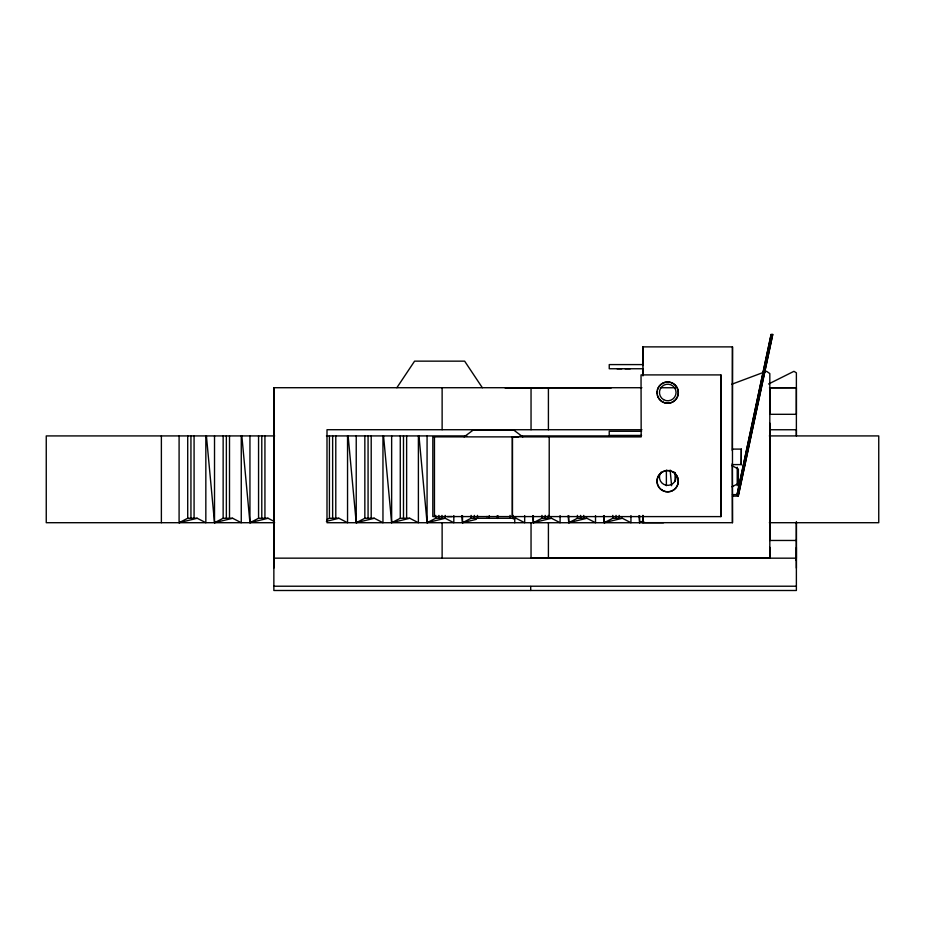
<?xml version="1.0" encoding="UTF-8"?>
<svg xmlns="http://www.w3.org/2000/svg" width="925" height="925" viewBox="0 0 925 925"><rect width="100%" height="100%" fill="white"/><g stroke="black" fill="none" stroke-linecap="round" stroke-linejoin="round"><path stroke-width="1.39" d="M273.869 552.317L273.869 560.434L273.858 387.691L273.858 590.497L796.379 590.497L796.379 521.561M273.858 568.043L273.869 560.411M434.449 516.566L434.461 436.866M442.127 429.732L442.127 387.725M512.404 436.889L512.392 516.578L512.404 436.889L518.347 436.877M514.751 522.729L514.751 518.301M531.043 522.729L531.043 558.157L796.379 558.18L796.39 522.752L796.379 523.631M531.043 429.732L531.043 387.725M548.409 558.157L548.409 522.741M548.409 429.743L548.409 387.725M549.207 516.589L549.219 436.877M641.58 435.444L609.228 435.432L609.228 431.27L641.58 431.281M642.898 368.751L609.24 368.751L609.24 364.589L642.898 364.589M642.852 365.606L642.852 346.875L732.484 346.887L732.461 522.694L642.829 522.671L642.829 515.468M642.852 375.7L642.852 368.497M643.014 515.468L642.829 522.671M643.037 375.7L642.852 346.875M720.876 516.613L720.899 374.914L641.037 374.903L641.175 436.901L432.831 436.866L432.808 516.566L720.876 516.613L720.899 374.914M732.288 463.61L732.461 522.694M732.288 450.637L732.484 346.887M741.33 449.099L741.226 464.593L741.33 449.099L732.438 449.099M273.858 558.157L769.82 558.18L769.82 373.584L766.49 371.26L731.779 384.245M796.379 568.089L796.379 547.427M796.379 435.478L796.379 429.755L769.82 429.755L769.808 423.164M796.39 387.737L796.379 414.308L769.82 414.308L769.808 387.737L796.39 387.737L769.461 387.806M273.858 523.585L273.858 522.694M273.858 560.446L274.286 557.59M771.115 334.445L737.063 494.621L771.115 334.445L772.745 334.445L738.243 496.124L772.733 334.445M396.86 387.714L414.585 361.143L464.639 361.155L482.341 387.725M464.119 436.866L472.976 430.229L513.942 430.229L522.798 436.877M732.022 486.793L738.358 483.463L738.358 469.033L732.022 465.703M179.092 435.918L179.092 522.706L187.717 518.278L197.222 518.278L205.836 522.706L205.836 435.918M241.263 435.918L241.263 522.706L232.649 518.278L223.145 518.278L214.519 522.706L206.414 435.918M274.228 521.446L268.065 518.278L258.561 518.278L249.947 522.706L241.841 435.918M326.953 519.549L329.416 518.278L338.92 518.278L347.546 522.706L347.546 435.918M382.962 435.918L382.962 522.706L374.347 518.278L364.843 518.278L356.229 522.706L348.124 435.918M383.54 435.918L391.645 522.706L400.271 518.278L409.775 518.278L418.389 522.706L418.389 435.918M453.817 515.595L453.817 522.706L445.203 518.278L435.698 518.278L427.072 522.706L418.967 435.918M524.672 515.595L524.672 522.706L516.046 518.278L471.114 518.278L462.5 522.706L461.841 515.595M560.099 515.595L560.099 522.706L551.473 518.278L541.969 518.278L533.355 522.706L532.684 515.595M595.515 515.595L595.515 522.706L586.901 518.278L577.397 518.278L568.771 522.706L568.112 515.595M630.942 515.595L630.942 522.706L622.328 518.278L612.824 518.278L604.198 522.706L603.539 515.595M638.967 515.595L639.626 522.706L643.326 520.81M768.571 384.002L793.939 371.318L796.379 372.821L796.379 435.953M179.092 522.706L197.222 518.278M232.649 518.278L214.519 522.706L214.519 435.918M268.065 518.278L249.947 522.706L249.947 435.918M326.375 521.353L338.92 518.278M374.347 518.278L356.229 522.706L356.229 435.918M393.044 522.371L409.775 518.278M476.444 519.307L462.5 522.706L462.5 515.595M513.259 518.96L516.046 518.278M551.473 518.278L533.355 522.706L533.355 515.595M586.901 518.278L568.771 522.706L568.771 515.595M622.328 518.278L604.198 522.706L604.198 515.595M641.025 522.371L643.812 521.688M732.438 464.593L741.33 464.593M732.438 494.621L737.179 494.621M732.438 496.124L738.37 496.124M452.047 516.578L448.717 516.578M617.067 368.751L621.82 368.751M625.08 368.751L630.307 368.751M273.858 387.714L641.892 387.725M660.589 387.737L675.204 387.76M611.286 387.853L505.004 387.841L542.235 387.876M641.95 429.743L326.999 429.72L326.999 522.717L663.537 522.741M274.632 435.918L46.25 435.918L46.25 522.706L274.632 522.706M326.433 435.918L466.813 435.918M520.081 435.918L639.626 435.918M769.334 435.918L878.75 435.918L878.75 522.706L769.334 522.706M796.379 540.466L769.82 540.466L769.82 429.743M273.858 586.219L796.379 586.219M447.399 516.578L448.394 516.578M487.533 516.578L486.469 516.578M796.159 560.423L795.962 557.578M670.139 470.062L671.596 485.717M497.257 515.595L497.523 518.439M273.858 423.118L273.858 429.709M769.82 547.38L769.82 558.18M737.225 467.217L737.225 485.717M675.053 472.906L675.053 481.451M666.37 470.062L666.37 485.717M639.626 515.595L639.626 522.706M619.183 515.398L619.183 518.278M616.05 515.398L616.05 518.278M612.824 515.398L612.824 518.278M583.756 515.398L583.756 518.278M580.623 515.398L580.623 518.278M577.397 515.398L577.397 518.278M548.328 515.398L548.328 518.278M545.195 515.398L545.195 518.278M541.969 515.398L541.969 518.278M530.696 586.462L530.696 590.474M513.04 515.398L513.04 518.278M510.045 515.398L510.045 518.278M497.928 515.595L497.928 518.439M489.244 515.595L489.244 518.439M477.485 515.398L477.485 518.278M474.34 515.398L474.34 518.278M471.114 515.398L471.114 518.278M445.203 515.398L445.203 518.278L427.072 522.706L427.072 435.918M442.127 522.729L442.127 558.145M441.977 515.398L441.977 518.278M438.913 515.398L438.913 518.278M435.698 515.398L435.698 518.278M406.63 435.918L406.63 518.278M403.497 435.918L403.497 518.278M400.271 435.918L400.271 518.278M391.645 435.918L391.645 522.706M371.203 435.918L371.203 518.278M368.069 435.918L368.069 518.278M364.843 435.918L364.843 518.278M335.787 435.918L335.787 518.278M332.642 435.918L332.642 518.278M329.416 435.918L329.416 518.278M264.932 435.918L264.932 518.278M261.787 435.918L261.787 518.278M258.561 435.918L258.561 518.278M229.504 435.918L229.504 518.278M226.359 435.918L226.359 518.278M223.145 435.918L223.145 518.278M194.077 435.918L194.077 518.278M190.943 435.918L190.943 518.278M187.717 435.918L187.717 518.278M161.378 435.918L161.378 522.706M657.317 389.98A10.626 10.626 0 0 1 673.678 383.898A10.626 10.626 0 0 1 673.678 401.346A10.626 10.626 0 0 1 657.317 395.264M657.062 393.946A10.626 10.626 0 0 1 657.062 391.287M675.077 473.172A8.302 8.302 0 0 1 672.695 483.729A8.302 8.302 0 0 1 661.907 482.977A8.302 8.302 0 0 1 661.028 472.189M674.464 472.189A8.302 8.302 0 0 1 674.788 472.675M641.152 387.748L640.528 387.772L641.152 387.748M661.78 489.984A10.626 10.626 0 0 0 678.337 481.948A10.626 10.626 0 0 0 663.098 471.623A10.626 10.626 0 0 0 661.78 489.984M661.629 489.984A10.626 10.626 0 0 0 678.198 481.948A10.626 10.626 0 0 0 662.947 471.623A10.626 10.626 0 0 0 661.629 489.984M662.439 401.82A10.626 10.626 0 0 0 678.383 392.616A10.626 10.626 0 0 0 662.439 383.413A10.626 10.626 0 0 0 662.439 401.82M663.607 399.681A8.302 8.302 0 0 0 676.059 392.489A8.302 8.302 0 0 0 663.607 385.297A8.302 8.302 0 0 0 663.607 399.681"/></g></svg>
